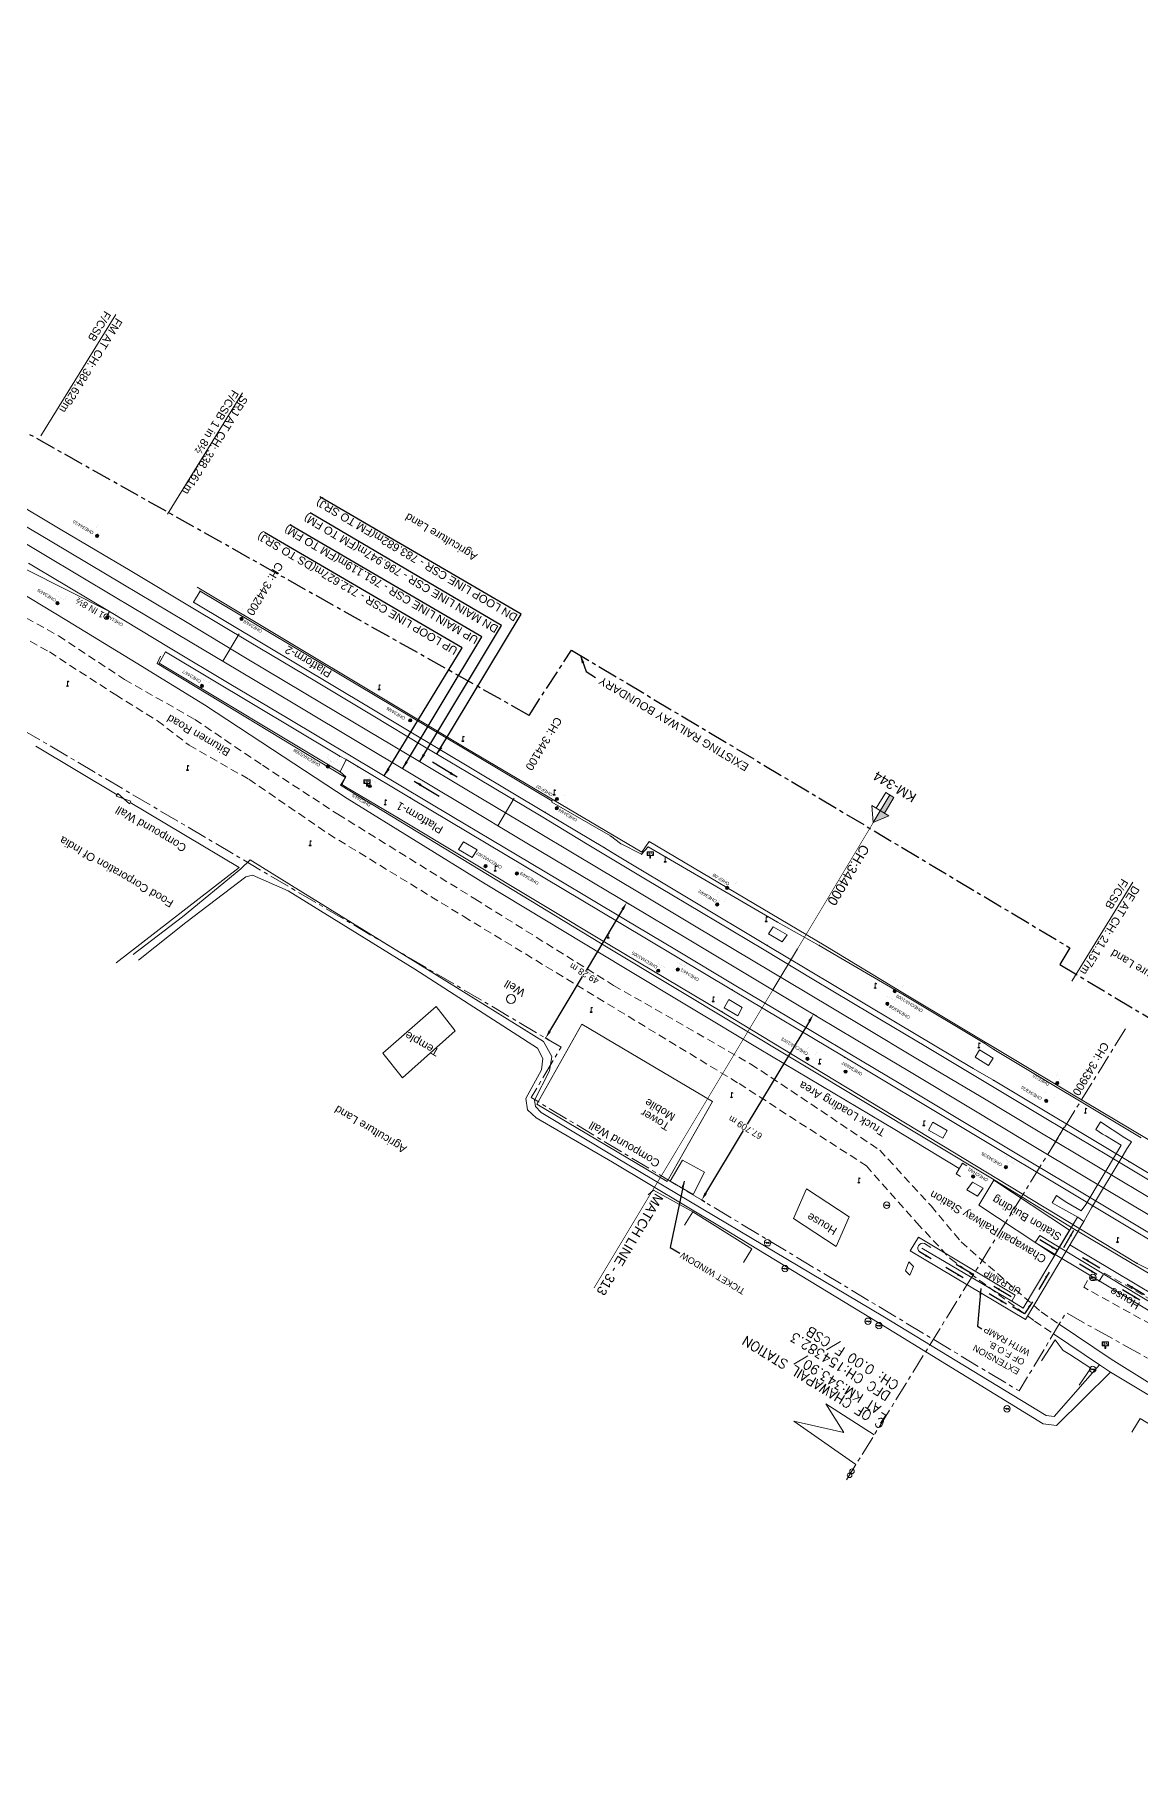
# Model space of a CAD drawing. Header units: metres. Extents: x 593168 to 611286, y 3401475 to 3412398.
# Drawn here: x 607601 to 607946, y 3403331 to 3403876 of the extents above; entities that cross this region are included whole.
import ezdxf
from ezdxf.enums import TextEntityAlignment as Align

# ---------------------------------------------------------------- set-up
doc = ezdxf.new("R2010")
doc.units = ezdxf.units.M
doc.header["$MEASUREMENT"] = 0
for name, pattern in [('CENTER', [2, 1.25, -0.25, 0.25, -0.25]), ('DASHED', [0.75, 0.5, -0.25]), ('PHANTOM2', [1.25, 0.625, -0.125, 0.125, -0.125, 0.125, -0.125])]:
    doc.linetypes.add(name, pattern=pattern)
doc.layers.get('Defpoints').update_dxf_attribs({"lineweight": 0})
for name, color, linetype, lineweight in [("CHAWAPAIL STN. SRJ's", 251, 'Continuous', 0), ('Compound Wall', 251, 'Continuous', 0), ('DFCC BOUNDARY', 6, 'CENTER', 0), ('Electric Pole', 251, 'Continuous', 0), ('Exg track', 7, 'Continuous', 0), ('Existing IR Chainage', 7, 'Continuous', 0), ('Existing IR Track', 143, 'Continuous', 0), ('Fence', 251, 'F-LINE', 0), ('Gate', 251, 'Continuous', 0), ('Govt buliding', 251, 'Continuous', 0), ('Grill', 251, 'Continuous', 0), ('KM STONE', 7, 'Continuous', 0), ('Lamp_Post', 251, 'Continuous', 0), ('Name Board', 251, 'Continuous', 0), ("NEW CHAWAPAIL STN. SRJ's", 10, 'Continuous', 0), ('OHE MAST', 8, 'Continuous', 0), ('OHE MAST TEXT', 8, 'Continuous', 0), ('Platform', 7, 'Continuous', 0), ('Religious_Place', 251, 'Continuous', 0), ('Residential Building Pucca', 251, 'Continuous', 0), ('Shed', 251, 'Continuous', 0), ('Side Details', 251, 'Continuous', 0), ('SRJ CH. in Station', 7, 'Continuous', 0), ('Step', 7, 'Continuous', 0), ('Subroad Edge', 34, 'Continuous', 0), ('Text1', 251, 'Continuous', 0), ('Well', 5, 'Continuous', 0)]:
    doc.layers.add(name, color=color, linetype=linetype, lineweight=lineweight)
doc.layers.add('Existing Railway Boundary', color=7, linetype='CENTER')
doc.layers.add('MATCH LINE', color=7, linetype='Continuous')
doc.styles.add('NB', font='swissbo.ttf', dxfattribs={"height": 1.5})
doc.styles.add('ROMANT', font='romant__.ttf')
doc.styles.get("Standard").update_dxf_attribs({"font": 'arial.ttf'})
doc.styles.add('Style-Arial', font='arial.ttf')
doc.linetypes.add('F-LINE', pattern='A,0.6,["X",Standard,S=0.3,R=0,X=0,Y=-0.15],0.1', length=0.7)
doc.dimstyles.new('ISO-25', dxfattribs={"dimtxt": 2.5, "dimasz": 2.5, "dimexe": 1.25, "dimexo": 0.625, "dimtad": 1, "dimtxsty": 'Standard', "dimcen": 2.5, "dimadec": 0, "dimazin": 0, "dimtfac": 1, "dimtmove": 0, "dimatfit": 3, "dimfxl": 1, "dimarcsym": 0})
doc.dimstyles.get("Standard").update_dxf_attribs({"dimtxt": 0.18, "dimasz": 0.18, "dimexe": 0.18, "dimexo": 0.0625, "dimgap": 0.09, "dimtad": 0, "dimtih": 1, "dimtoh": 1, "dimdec": 4, "dimzin": 0, "dimdsep": 46, "dimtxsty": 'Standard', "dimcen": 0.09, "dimadec": 0, "dimazin": 0, "dimtfac": 1, "dimtdec": 4, "dimtofl": 0, "dimtmove": 0, "dimatfit": 3, "dimfxl": 1, "dimtolj": 1, "dimtzin": 0, "dimarcsym": 0})

# ---------------------------------------------------------------- blocks, each defined once
blk = doc.blocks.new('GT')
at = {"layer": 'Gate'}
for p, q in [((-0.5, -0.5), (-0.5, 0.5)), ((-0.5, 0.5), (0.5, -0.5)), ((0.5, 0.5), (0.5, -0.5))]:
    blk.add_line(p, q, dxfattribs=at)
blk.add_lwpolyline([(0.5, 0.5), (-0.5, -0.5)], dxfattribs=at)
blk = doc.blocks.new('EP')
blk.add_hatch(color=8).paths.add_polyline_path([(-0.21, -0.05), (-0.21, 0.16), (-0.93, -0.01), (-0.31, 0.07), (-0.31, -0.19), (0.31, 0), (0.31, -0.24), (0.94, -0.01), (0.41, -0.1), (0.43, 0.15)])
at = {"color": 8}
for p, q in [((-0.93, -0.01), (-0.21, 0.16)), ((-0.31, 0.07), (-0.93, -0.01)), ((-0.31, -0.19), (-0.31, 0.07)), ((0.31, 0), (-0.31, -0.19)), ((-0.21, 0.16), (-0.21, -0.05)), ((-0.21, -0.05), (0.43, 0.15)), ((0.31, -0.24), (0.31, 0)), ((0.43, 0.15), (0.41, -0.1)), ((0.94, -0.01), (0.31, -0.24)), ((0.41, -0.1), (0.94, -0.01))]:
    blk.add_line(p, q, dxfattribs=at)
blk.add_circle((0, 0), 1, dxfattribs=at)
blk = doc.blocks.new('LP')
for points in [[(0, 0), (0, 1.5)], [(0.25, 1.35), (0.44, 1.35)]]:
    blk.add_lwpolyline(points)
for centre, radius, start, end in [((0.07, 0.99), 0.519, 57.6425, 97.3165), ((0.34, 1.33), 0.094, 11.7012, 168.0476)]:
    blk.add_arc(centre, radius, start, end)
at = {"extrusion": (0, 0, -1)}
blk.add_ellipse((0, 0.01), major_axis=(0.308, 0), ratio=0.400495, dxfattribs=at)
blk.add_ellipse((0.35, 1.36), major_axis=(0.0017, 0.0438), ratio=0.461056, start_param=1.74022, end_param=4.575836)
blk = doc.blocks.new('NB')
for p, q in [((-0.98, 0.82), (-0.98, 1.98)), ((-0.98, 1.98), (0.98, 1.98)), ((-0.98, 0.82), (0.98, 0.82)), ((-0.13, 0.82), (-0.13, 0)), ((-0.13, 0), (0.13, 0)), ((0.13, 0.82), (0.13, 0)), ((0.98, 1.98), (0.98, 0.82))]:
    blk.add_line(p, q)
at = {"style": 'NB', "width": 1.025371}
blk.add_text('NB', height=0.988, rotation=180, dxfattribs=at).set_placement((0, 1.39), align=Align.MIDDLE)
blk = doc.blocks.new('KM POST PLAN')
h = blk.add_hatch(color=256)
h.dxf.hatch_style = 1
h.paths.add_polyline_path([(0, -8.5), (-3, -8.5), (-3, -20), (0, -20)])
h.paths.add_polyline_path([(0, -8.5), (0, 0), (-6.3, -8.5)])
for points in [[(0, 0), (-6.3, -8.5), (6.3, -8.5)], [(0, 0), (0, -20)], [(0, 0), (6.3, -8.5)], [(3, -8.5), (3, -20), (-3, -20), (-3, -8.5)]]:
    blk.add_lwpolyline(points)
at = {"style": 'Style-Arial'}
blk.add_attdef('KM-POST', text='', height=6, dxfattribs=at).set_placement((0, -26, -263.9), align=Align.MIDDLE_CENTER)
blk = doc.blocks.new('OHE MAST')
h = blk.add_hatch(color=253)
h.dxf.hatch_style = 1
edge = h.paths.add_edge_path()
edge.add_arc((0, 0), 0.514, 0, 360)
at = {"color": 253, "const_width": 0.01}
for points in [[(-1.03, -1.71), (0, 0)], [(-3.09, -2.23), (-2.32, -0.94), (0.26, -2.49), (-0.52, -3.77)]]:
    blk.add_lwpolyline(points, dxfattribs=at)
at = {"color": 253}
blk.add_circle((0, 0), 0.514, dxfattribs=at)
blk = doc.blocks.new('*D34')
at = {"layer": 'Defpoints', "color": 0, "linetype": 'ByBlock', "ltscale": 5, "transparency": 16777216}
for p in [(607844.3, 3403569.71), (607845.44, 3403569.03), (607810.54, 3403511.01)]:
    blk.add_point(p, dxfattribs=at)
at = {"layer": 'DFCC BOUNDARY', "color": 0, "linetype": 'ByBlock', "lineweight": -2, "ltscale": 5, "transparency": 16777216}
for p, q in [((607845.33, 3403569.1), (607844.2, 3403569.78)), ((607843.02, 3403567.57), (607823.64, 3403535.36)), ((607810.7, 3403513.83), (607822.46, 3403533.39)), ((607810.44, 3403511.07), (607809.3, 3403511.75))]:
    blk.add_line(p, q, dxfattribs=at)
at = {"layer": 'DFCC BOUNDARY', "color": 0, "linetype": 'ByBlock', "ltscale": 5, "transparency": 16777216}
for points in [[(607842.66, 3403567.79), (607843.37, 3403567.36), (607844.3, 3403569.71)], [(607810.34, 3403514.05), (607811.05, 3403513.62), (607809.41, 3403511.69)]]:
    blk.add_solid(points, dxfattribs=at)
at = {"layer": 'DFCC BOUNDARY', "color": 0, "linetype": 'ByBlock', "ltscale": 5, "transparency": 16777216, "insert": (607823.05, 3403534.37), "char_height": 2, "attachment_point": 5, "rotation": 149, "style": 'Style-Arial'}
blk.add_mtext('\\A1;67.709 m', dxfattribs=at)
blk = doc.blocks.new('TerminatorOpen_0.5')
at = {"color": 0, "linetype": 'ByBlock', "lineweight": -2}
for q in [(-1, 0.25), (-1, 0), (-1, -0.25)]:
    blk.add_line((0, 0), q, dxfattribs=at)
blk = doc.blocks.new('*D111')
at = {"layer": 'Defpoints', "color": 0, "linetype": 'ByBlock', "ltscale": 5, "transparency": 16777216}
for p in [(607785.98, 3403604.59), (607787.11, 3403603.91), (607761.84, 3403561.61)]:
    blk.add_point(p, dxfattribs=at)
at = {"layer": 'DFCC BOUNDARY', "color": 0, "linetype": 'ByBlock', "lineweight": -2, "ltscale": 5, "transparency": 16777216}
for p, q in [((607784.7, 3403602.44), (607773.35, 3403583.44)), ((607787.01, 3403603.98), (607785.88, 3403604.65)), ((607761.99, 3403564.43), (607772.17, 3403581.47)), ((607761.73, 3403561.67), (607760.6, 3403562.35))]:
    blk.add_line(p, q, dxfattribs=at)
at = {"layer": 'DFCC BOUNDARY', "color": 0, "linetype": 'ByBlock', "ltscale": 5, "transparency": 16777216}
for points in [[(607784.34, 3403602.66), (607785.06, 3403602.23), (607785.98, 3403604.59)], [(607761.63, 3403564.64), (607762.35, 3403564.22), (607760.71, 3403562.28)]]:
    blk.add_solid(points, dxfattribs=at)
at = {"layer": 'DFCC BOUNDARY', "color": 0, "linetype": 'ByBlock', "ltscale": 5, "transparency": 16777216, "insert": (607772.76, 3403582.45), "char_height": 2, "attachment_point": 5, "rotation": 149, "style": 'Style-Arial'}
blk.add_mtext('\\A1;49.28 m', dxfattribs=at)

msp = doc.modelspace()

# ---------------------------------------------------------------- linework, layer by layer
at = {"layer": "CHAWAPAIL STN. SRJ's", "lineweight": 13, "flags": 128}
for points in [[(607626.5517, 3403788.2778), (607603.119, 3403750.3678)], [(607666.0637, 3403763.8549), (607642.6309, 3403725.9449)], [(607944.0273, 3403610.9603), (607924.9431, 3403580.0854)]]:
    msp.add_lwpolyline(points, dxfattribs=at)
at = {"layer": 'Compound Wall'}
for points in [[(607601.5632, 3403653.4357, 262.6451), (607626.9643, 3403638.2655, 262.9191)], [(607626.6104, 3403585.7981, 262.9161), (607665.0932, 3403615.5657, 262.4692), (607631.0313, 3403635.8644, 262.9261)], [(607757.9201, 3403541.6541, 262.8011), (607798.6856, 3403517.5032, 262.6941), (607812.7805, 3403542.4797, 262.9041), (607772.015, 3403566.6305, 263.011), (607757.9201, 3403541.6541, 262.8011)], [(607792.7536, 3403513.3041, 262.9461), (607794.349, 3403514.7646, 262.9221), (607806.6657, 3403508.0686, 263)], [(607915.4691, 3403461.4932, 262.6861), (607919.7068, 3403468.0009, 263.103)]]:
    msp.add_polyline3d(points, dxfattribs=at)
at = {"layer": 'DFCC BOUNDARY', "ltscale": 5, "flags": 128}
msp.add_lwpolyline([(608169.7484, 3403330.5329), (608166.0125, 3403332.7612), (608109.3376, 3403366.5656), (608077.3094, 3403385.6693), (608053.897, 3403399.8354), (608027.9038, 3403415.1356), (608002.7237, 3403430.4016), (607965.038, 3403453.1168), (607923.0995, 3403476.5115), (607908.5225, 3403452.0667), (607756.2131, 3403543.6905), (607765.5086, 3403559.4423), (607571.8471, 3403673.7258), (607552.2717, 3403660.5571), (607485.2693, 3403700.0965), (607479.8852, 3403703.2741), (607474.4939, 3403706.4583), (607469.0947, 3403709.6517), (607463.6689, 3403712.8676), (607458.2522, 3403716.0874), (607452.8306, 3403719.3215), (607447.4053, 3403722.5717), (607441.9978, 3403725.8273, -0.00829626), (607370.6701, 3403770.5171), (607376.2934, 3403779.6115)], format="xyb", dxfattribs=at)
at = {"layer": 'Exg track'}
msp.add_line((607624.5721, 3403695.4731), (607623.6474, 3403693.9187), dxfattribs=at)
msp.add_circle((607623.6474, 3403693.9187), 0.8325, dxfattribs=at)
at = {"layer": 'Existing IR Chainage', "color": 7, "linetype": 'Continuous', "lineweight": 13, "flags": 128}
for points in [[(607665.1016, 3403688.5385), (607659.9644, 3403679.959)], [(607750.9168, 3403637.2047), (607745.7821, 3403628.6236)], [(607839.3263, 3403590.1767), (607831.6136, 3403577.3114)], [(607922.5239, 3403534.5064), (607917.3978, 3403525.9202)]]:
    msp.add_lwpolyline(points, dxfattribs=at)
at = {"layer": 'Existing IR Track', "flags": 128}
for points in [[(607956.1825, 3403513.6224), (607936.3775, 3403525.4876), (607916.8375, 3403537.1673), (607899.659, 3403547.5073), (607879.377, 3403559.6085), (607862.2113, 3403569.8569), (607844.4569, 3403580.4738), (607828.8824, 3403589.8264), (607809.379, 3403601.4936), (607791.9107, 3403611.9358), (607773.1687, 3403623.2026), (607759.7901, 3403631.2413), (607739.2471, 3403643.525), (607722.3299, 3403653.5866), (607706.8498, 3403662.9245), (607688.6165, 3403673.8511), (607668.1901, 3403686.0802), (607650.5817, 3403696.5575), (607630.9913, 3403708.2786), (607609.2191, 3403721.2727), (607560.56, 3403750.2978)], [(607624.5721, 3403695.4731), (607598.3262, 3403708.7223), (607568.183, 3403720.5141), (607565.0695, 3403721.7172), (607563.3895, 3403722.3335), (607548.9366, 3403727.5625)], [(607951.5286, 3403505.5588), (607929.5354, 3403518.6739), (607911.5987, 3403529.3824), (607893.3567, 3403540.369), (607874.2672, 3403551.8113), (607857.5925, 3403561.7627), (607839.8396, 3403572.38), (607822.6647, 3403582.6762), (607804.4462, 3403593.5463), (607787.7305, 3403603.5446), (607767.4701, 3403615.6488), (607754.3576, 3403623.4922), (607734.1964, 3403635.5563), (607717.6937, 3403645.4054), (607702.89, 3403654.2707), (607682.9132, 3403666.2162), (607682.9069, 3403666.22), (607664.6553, 3403677.1502), (607645.9562, 3403688.3467), (607626.3416, 3403700.034), (607604.0888, 3403713.3589), (607591.3904, 3403720.9318)], [(607953.8044, 3403509.6915), (607932.1823, 3403522.5789), (607914.3945, 3403533.2082), (607896.6199, 3403543.9107), (607876.7913, 3403555.7505), (607859.7798, 3403565.899), (607842.1925, 3403576.3679), (607825.4945, 3403586.3774), (607807.1703, 3403597.3308), (607789.4345, 3403607.9296), (607770.1471, 3403619.4703), (607756.8952, 3403627.397), (607736.6137, 3403639.5329), (607720.3458, 3403649.2867), (607705.4279, 3403658.1634), (607685.367, 3403670.151), (607667.0474, 3403681.0981), (607648.2577, 3403692.3648), (607628.7007, 3403704.044), (607606.5349, 3403717.2545), (607593.7569, 3403724.8886)], [(607949.1946, 3403501.4065), (607926.8519, 3403514.7494), (607908.8396, 3403525.5435), (607890.4199, 3403536.5796), (607871.5161, 3403547.8865), (607855.0867, 3403557.649), (607837.0381, 3403568.5038), (607819.5812, 3403578.9165), (607801.5152, 3403589.7056), (607785.097, 3403599.5287), (607764.9084, 3403611.5797), (607751.7691, 3403619.4251), (607731.5539, 3403631.4851), (607700.0098, 3403650.3573), (607680.3296, 3403662.0714), (607661.9565, 3403673.0705), (607643.5438, 3403684.0934), (607624.5721, 3403695.4731), (607605.7102, 3403706.8064), (607602.9662, 3403708.4598), (607599.3014, 3403710.6541)], [(607889.8058, 3403521.5346), (607869.6496, 3403533.6817), (607827.3187, 3403558.9701), (607785.0976, 3403584.3395), (607741.8299, 3403610.4606), (607698.7279, 3403637.0947), (607675.4623, 3403652.4228), (607654.2117, 3403666.3501), (607632.9012, 3403679.517), (607611.2148, 3403692.7527), (607592.0175, 3403704.3702)], [(607892.1315, 3403522.3775), (607890.7917, 3403523.1802), (607888.8198, 3403519.889), (607890.1596, 3403519.0863)]]:
    msp.add_lwpolyline(points, dxfattribs=at)
at = {"layer": 'Existing Railway Boundary', "ltscale": 5}
for points in [[(607755.5205, 3403663.0787), (607493.2715, 3403810.6574), (607407.78, 3403862.1861), (607394.3484, 3403871.3553), (607385.7139, 3403875.6061)], [(607755.5205, 3403663.0787), (607768.7738, 3403683.4578), (607924.3361, 3403590.4668), (607921.2062, 3403585.2309), (608145.5025, 3403451.1525), (608142.2829, 3403445.4311)]]:
    msp.add_lwpolyline(points, dxfattribs=at)
at = {"layer": 'Fence'}
msp.add_lwpolyline([(607919.7068, 3403468.0009), (607922.2453, 3403464.748), (607924.3261, 3403463.4272), (607930.8944, 3403459.1921), (607927.2608, 3403453.889)], dxfattribs=at)
at = {"layer": 'Govt buliding', "color": 7}
msp.add_lwpolyline([(607924.2086, 3403502.2995), (607919.5471, 3403494.4664), (607895.8725, 3403510.0944), (607900.5422, 3403517.9222)], close=True, dxfattribs=at)
at = {"layer": 'Govt buliding'}
msp.add_polyline3d([(607892.2026, 3403514.8512, 265.8682), (607893.9567, 3403517.3252, 266.8759), (607897.2161, 3403515.3746, 266.435), (607895.4621, 3403512.9006, 265.4273)], close=True, dxfattribs=at)
msp.add_polyline3d([(607875.5352, 3403490.9644, 265.9402), (607874.106, 3403492.3774, 265.8762), (607872.9718, 3403489.623, 265.8752), (607874.401, 3403488.21, 265.9392), (607875.5352, 3403490.9644, 265.9402)], dxfattribs=at)
at = {"layer": 'Grill'}
for points in [[(607651.9058, 3403703.0721, 264.1877), (607735.7925, 3403652.7963, 264.4216), (607790.6879, 3403620.3994, 265.1144), (607793.0067, 3403623.6824, 264.8165), (607847.6243, 3403591.3213, 264.9515), (607872.7318, 3403576.074, 265.0664), (607923.826, 3403545.4481, 266.0531), (608033.472, 3403480.1018, 264.9185), (608063.5002, 3403462.0502, 265.0574), (608084.5837, 3403449.1867, 264.6106), (608082.646, 3403445.6569, 264.9645)], [(607640.479, 3403681.6155, 264.3916), (607639.4079, 3403679.3036, 264.4896), (607698.2112, 3403643.6708, 264.8385), (607696.6807, 3403641.2757, 264.6875), (607780.197, 3403590.449, 265.2504), (607900.2246, 3403518.3404, 265.7442), (607924.8835, 3403503.0983, 265.1644), (607997.4362, 3403460.0478, 264.8175), (607999.7097, 3403463.1994, 264.8715)]]:
    msp.add_polyline3d(points, dxfattribs=at)
at = {"layer": 'MATCH LINE', "linetype": 'PHANTOM2', "ltscale": 15, "const_width": 0.2}
msp.add_lwpolyline([(607862.9821, 3403629.6364), (607775.8085, 3403484.2243)], dxfattribs=at)
at = {"layer": "NEW CHAWAPAIL STN. SRJ's"}
for points, elevation in [([(607799.5844, 3403517.6402), (607799.5844, 3403517.6402), (607803.4642, 3403524.1987), (607810.2449, 3403520.4385), (607806.7405, 3403513.4069), (607799.5844, 3403517.6402)], 772.664), ([(607928.6473, 3403505.0273), (607910.5135, 3403474.3505), (607874.4543, 3403495.7973), (607877.1297, 3403500.067), (607907.278, 3403482.0325), (607906.1595, 3403480.1628), (607909.7255, 3403477.972), (607926.7281, 3403506.3189)], 269.7491), ([(607924.316, 3403497.7), (607958.142, 3403477.4633), (607955.4749, 3403473.2157), (607913.5021, 3403498.4347), (607914.9578, 3403500.6537), (607954.6705, 3403476.6212)], 269.7491), ([(607906.1595, 3403480.1628), (607878.0792, 3403496.6754)], 269.7491)]:
    msp.add_lwpolyline(points, dxfattribs=dict(at, elevation=elevation))
at = {"layer": "NEW CHAWAPAIL STN. SRJ's", "elevation": 269.7491}
msp.add_lwpolyline([(607880.9682, 3403496.8854), (607878.9382, 3403498.1051, 0.82638779), (607877.3756, 3403495.5044)], format="xyb", dxfattribs=at)
at = {"layer": 'Platform'}
for points in [[(608007.1625, 3403485.2538, 265.0244), (607942.8243, 3403523.7221, 265.0234), (607900.4612, 3403549.1052, 265.0055), (607894.1275, 3403552.8093, 265.0304), (607869.9155, 3403567.2419, 265.0364), (607842.2593, 3403583.7919, 265.0404), (607829.8706, 3403591.2495, 265.0754), (607782.6065, 3403619.544, 265.0744), (607779.0394, 3403621.7433, 264.4076), (607761.5716, 3403632.1282, 264.3686), (607760.602, 3403632.7812, 264.3866), (607650.8302, 3403698.4085, 264.3257), (607652.8279, 3403701.8987, 264.2687), (607762.6406, 3403636.4108, 264.3486), (607762.6704, 3403636.0042, 264.3586), (607780.8986, 3403625.4356, 264.5106), (607784.0931, 3403623.0099, 264.8645), (607790.6421, 3403619.6952, 265.0254), (607792.717, 3403622.0022, 264.7425), (607833.0276, 3403598.4993, 264.8875), (607846.0888, 3403591.21, 264.9575), (607872.6068, 3403575.6801, 265.0464), (607897.8168, 3403560.6305, 264.7805), (607900.6438, 3403558.7384, 264.8785), (607946.6104, 3403531.1548, 265.0174)], [(607698.3353, 3403643.9071, 264.8455), (607696.6257, 3403645.4926, 264.7805), (607698.4084, 3403649.2961, 264.4376), (607702.063, 3403647.1013, 265.1524), (607718.4551, 3403637.3272, 265.1134), (607784.1619, 3403598.0943, 265.0994), (607818.8671, 3403577.3867, 265.1334), (607854.0381, 3403556.2815, 265.0714)], [(607844.0406, 3403553.336, 265.1734), (607815.739, 3403570.5227, 265.2904), (607780.7084, 3403591.3107, 265.1844), (607714.7344, 3403630.9927, 265.0854), (607698.2208, 3403640.7982, 265.0554), (607697.0444, 3403641.4369, 264.7565), (607698.3353, 3403643.9071, 264.8455)], [(607854.0381, 3403556.2815, 265.0714), (608002.7013, 3403467.2048, 265.0274), (608005.3369, 3403465.5961, 264.2717), (608062.0144, 3403431.9177, 264.3137), (608088.7022, 3403415.7828, 264.2311), (608109.4816, 3403403.2238, 264.1667), (608108.6572, 3403401.8338, 264.1597), (608087.6622, 3403413.66, 264.2045), (608059.8373, 3403429.3421, 264.2637), (608004.0688, 3403461.9346, 264.5136), (608000.6608, 3403463.8423, 264.9255), (607945.345, 3403491.9252, 265.0534), (607844.0406, 3403553.336, 265.1734)]]:
    msp.add_polyline3d(points, dxfattribs=at)
msp.add_polyline3d([(607642.0942, 3403682.8738, 264.1107), (607640.0965, 3403679.3836, 264.1677), (607696.6257, 3403645.4926, 264.7805), (607698.4084, 3403649.2961, 264.4376), (607696.4236, 3403650.2975, 264.3117)], close=True, dxfattribs=at)
for p in [(607652.828, 3403701.899, 264.269), (607650.83, 3403698.408, 264.326), (607642.094, 3403682.874, 264.111), (607640.097, 3403679.384, 264.168), (607696.424, 3403650.298, 264.312), (607696.626, 3403645.493, 264.781), (607698.408, 3403649.296, 264.438), (607702.063, 3403647.101, 265.152), (607697.044, 3403641.437, 264.757), (607698.221, 3403640.798, 265.055), (607698.335, 3403643.907, 264.845), (607718.455, 3403637.327, 265.113), (607762.641, 3403636.411, 264.349), (607762.67, 3403636.004, 264.359), (607714.734, 3403630.993, 265.085), (607760.602, 3403632.781, 264.387), (607761.572, 3403632.128, 264.369), (607780.899, 3403625.436, 264.511), (607784.093, 3403623.01, 264.864), (607779.039, 3403621.743, 264.408), (607782.606, 3403619.544, 265.074), (607790.642, 3403619.695, 265.025), (607792.717, 3403622.002, 264.743), (607784.162, 3403598.094, 265.099), (607833.028, 3403598.499, 264.887), (607780.708, 3403591.311, 265.184), (607829.871, 3403591.25, 265.075), (607846.089, 3403591.21, 264.957), (607842.259, 3403583.792, 265.04), (607818.867, 3403577.387, 265.133), (607872.607, 3403575.68, 265.046), (607815.739, 3403570.523, 265.29), (607869.915, 3403567.242, 265.036), (607897.817, 3403560.631, 264.781), (607900.644, 3403558.738, 264.878), (607844.041, 3403553.336, 265.173), (607854.038, 3403556.282, 265.071), (607894.128, 3403552.809, 265.03), (607900.461, 3403549.105, 265.005), (607942.824, 3403523.722, 265.023), (607945.345, 3403491.925, 265.053)]:
    msp.add_point(p, dxfattribs=at)
at = {"layer": 'Religious_Place'}
msp.add_polyline3d([(607726.5015, 3403572.0999, 264.2007), (607732.4957, 3403564.507, 262.3172), (607715.9817, 3403549.8208, 262.2752), (607709.875, 3403557.5563, 262.2752)], close=True, dxfattribs=at)
at = {"layer": 'Residential Building Pucca', "color": 88, "linetype": 'DASHED', "ltscale": 5}
msp.add_lwpolyline([(607928.6332, 3403484.4387), (607930.3357, 3403487.4449), (607933.3513, 3403486.2872), (607935.0336, 3403488.9089), (607952.9583, 3403478.6816), (607949.6944, 3403472.8383)], close=True, dxfattribs=at)
at = {"layer": 'Residential Building Pucca'}
msp.add_polyline3d([(607842.0784, 3403515.1748, 262.7451), (607855.3888, 3403506.4615, 263.275), (607851.4164, 3403497.1854, 263.6309), (607838.0986, 3403505.9037, 263.6309)], close=True, dxfattribs=at)
for points in [[(607804.0026, 3403503.8386, 263), (607806.6657, 3403508.0686, 263), (607825.1115, 3403496.4556, 263.182), (607822.4484, 3403492.2256, 263.182)], [(607943.6772, 3403439.1763, 263.274), (607946.2806, 3403443.4433, 263.274), (607979.2747, 3403423.3125, 262.9061), (607976.6712, 3403419.0455, 262.9061)]]:
    msp.add_polyline3d(points, dxfattribs=at)
at = {"layer": 'Shed'}
for points in [[(607733.546, 3403621.1998, 265.0924), (607735.0939, 3403623.5411, 265.0824), (607739.356, 3403621.0516, 265.0944), (607737.8081, 3403618.7103, 265.0944)], [(607834.5715, 3403592.3258, 264.8235), (607830.2567, 3403594.8049, 264.7765), (607831.7325, 3403597.0215, 264.8315), (607836.0475, 3403594.5423, 264.8315)], [(607817.8897, 3403574.3139, 265.1364), (607822.0796, 3403571.8639, 265.1194), (607820.6446, 3403569.2461, 265.2124), (607816.4546, 3403571.6961, 265.2124)], [(607898.9764, 3403553.7271, 264.7265), (607894.7177, 3403556.3293, 264.7935), (607896.1423, 3403558.6456, 264.7755), (607900.4014, 3403556.0432, 264.7755)], [(607880.1564, 3403533.5754, 265.1104), (607881.5101, 3403535.9933, 265.0574), (607886.0303, 3403533.394, 265.0724), (607884.6764, 3403530.9756, 265.0724)]]:
    msp.add_polyline3d(points, close=True, dxfattribs=at)
at = {"layer": 'SRJ CH. in Station', "color": 7, "linetype": 'CENTER', "lineweight": 15, "ltscale": 5}
msp.add_line((607941.6626, 3403565.1764), (607854.5634, 3403424.2653), dxfattribs=at)
at = {"layer": 'SRJ CH. in Station', "color": 7, "lineweight": 15}
msp.add_lwpolyline([(607857.5486, 3403429.0949), (607838.2138, 3403442.6125), (607853.7339, 3403439.0478), (607848.1997, 3403448.0454), (607863.2925, 3403438.3875)], dxfattribs=at)
at = {"layer": 'SRJ CH. in Station', "color": 7}
for centre in [(607855.5703, 3403425.7239, 21.0075), (607856.3336, 3403426.9902, 21.0075)]:
    msp.add_circle(centre, 0.7165, dxfattribs=at)
at = {"layer": 'Step'}
msp.add_polyline3d([(607918.7894, 3403510.8165, 265.1704), (607920.1319, 3403513.1432, 265.0744), (607922.2398, 3403511.6944, 266.547), (607923.3607, 3403510.9698, 266.551), (607927.8478, 3403508.3066, 269.7251), (607929.2769, 3403510.2607, 271.1976), (607939.1616, 3403526.8232, 271.1916), (607940.3597, 3403528.8317, 269.7341), (607935.5796, 3403531.7075, 266.54), (607934.5547, 3403532.3176, 266.559), (607932.4156, 3403533.7516, 264.8835), (607933.8704, 3403536.0979, 265.1614), (607941.5085, 3403531.1067, 269.7281), (607943.5644, 3403529.8331, 269.7701), (607942.1346, 3403527.6934, 269.7371), (607940.9676, 3403525.7499, 271.2006), (607931.0342, 3403509.2595, 271.2026), (607929.7943, 3403507.0559, 269.7331), (607928.6473, 3403505.0273, 269.7491), (607926.7885, 3403506.3806, 269.7391), (607922.149, 3403508.9995, 266.547), (607921.0268, 3403509.6239, 266.564), (607918.7894, 3403510.8165, 265.1704)], dxfattribs=at)
at = {"layer": 'Subroad Edge', "color": 88, "linetype": 'DASHED', "ltscale": 5}
for points in [[(607421.3376, 3403787.3585), (607431.6202, 3403776.1817), (607453.2569, 3403761.5435), (607470.8059, 3403749.738), (607516.4818, 3403724.4145), (607533.2086, 3403716.9863), (607544.9053, 3403714.6089), (607588.7871, 3403699.0507), (607608.6447, 3403687.8977), (607629.3115, 3403674.2825), (607651.1972, 3403661.7811), (607672.3138, 3403647.5339), (607695.8814, 3403632.1697), (607738.6507, 3403605.7252), (607781.9282, 3403578.744), (607824.711, 3403554.1895), (607865.026, 3403527.2894), (607880.9872, 3403509.8439), (607890.4249, 3403498.6106), (607915.3256, 3403476.7652), (607920.9683, 3403472.9375)], [(607416.8788, 3403785.7405), (607429.1041, 3403771.9571), (607451.4457, 3403757.4207), (607477.2099, 3403741.6403), (607514.7955, 3403720.3472), (607532.0657, 3403712.5643), (607545.3081, 3403708.7254), (607586.6717, 3403693.5046), (607605.8114, 3403682.878), (607626.5126, 3403669.4994), (607639.5293, 3403661.4074), (607649.4523, 3403653.7521), (607668.1031, 3403643.101), (607692.9221, 3403626.0665), (607735.1564, 3403600.2377), (607821.087, 3403548.0694), (607860.7988, 3403522.3925), (607876.5658, 3403504.5677), (607887.0059, 3403493.3936), (607913.3036, 3403473.9001), (607919.179, 3403469.9369)]]:
    msp.add_lwpolyline(points, dxfattribs=at)
at = {"layer": 'Subroad Edge'}
for points in [[(607919.179, 3403469.9369), (607933.5535, 3403460.2407), (607937.0183, 3403457.9035), (607960.0959, 3403444.0524), (607993.6926, 3403423.86), (608032.2989, 3403400.3492), (608070.8206, 3403376.7331)], [(607920.979, 3403472.9303), (607937.1646, 3403461.9507), (607961.5198, 3403446.7739), (607995.2942, 3403426.4245), (608034.2044, 3403402.7273), (608072.3546, 3403379.3807)]]:
    msp.add_lwpolyline(points, dxfattribs=at)
for points in [[(607631.9645, 3403588.3688, 262.6501), (607647.3167, 3403600.2007, 262.5842), (607665.5866, 3403615.1571, 262.5252), (607668.5006, 3403617.9883, 262.4522), (607681.4075, 3403609.968, 262.5292), (607720.7752, 3403585.5449, 262.7381), (607760.0324, 3403561.1806, 262.8461), (607762.641, 3403556.5091, 262.8621), (607761.9039, 3403552.0145, 262.8281), (607757.24, 3403542.8595, 262.7871), (607757.5055, 3403540.9616, 262.8211), (607759.3436, 3403539.0604, 262.8611), (607782.3267, 3403525.1679, 263.005), (607817.4293, 3403504.2973, 263.111)], [(607633.6395, 3403586.6007, 262.5902), (607648.4524, 3403598.3392, 262.5892), (607667.1292, 3403612.6134, 262.5542), (607669.1885, 3403613.1455, 262.5042), (607680.3876, 3403608.2993, 262.5582), (607719.8431, 3403583.7938, 262.6561), (607758.137, 3403559.115, 262.8101), (607759.851, 3403555.9391, 262.7431), (607759.464, 3403552.3953, 262.7151), (607754.4795, 3403543.4125, 262.7961), (607755.0638, 3403539.8714, 262.8841), (607757.7984, 3403537.3511, 262.8171), (607781.587, 3403523.5239, 262.97), (607816.051, 3403502.8659, 263.092), (607864.7543, 3403473.2721, 262.9191), (607915.972, 3403441.774, 262.9161)], [(607817.4293, 3403504.2973, 263.111), (607865.9345, 3403475.399, 262.9491), (607916.8915, 3403444.3583, 262.8721), (607919.4512, 3403444.1041, 262.9171), (607933.5535, 3403460.2407, 263.0789)], [(607937.0183, 3403457.9035, 263.086), (607920.124, 3403441.2779, 262.9191), (607915.972, 3403441.774, 262.9161)]]:
    msp.add_polyline3d(points, dxfattribs=at)
at = {"layer": 'Well'}
msp.add_circle((607749.8692, 3403574.4617, 262.8461), 1.4059, dxfattribs=at)

# ---------------------------------------------------------------- block references
at = {"layer": 'Electric Pole', "xscale": 0.9997078269170317, "yscale": 0.9997078269170317, "zscale": 0.9997078269170317}
for p in [(607867.1567, 3403510.0907, 263.5739), (607829.9746, 3403498.3641, 263.189), (607835.4245, 3403490.2858, 263.3529), (607931.5162, 3403487.5225, 264.9495), (607861.3029, 3403473.8485, 262.991), (607864.7357, 3403472.4829, 262.8741), (607931.4569, 3403458.8227, 262.9471), (607904.7136, 3403446.4984, 263.022)]:
    msp.add_blockref('EP', p, dxfattribs=at)
at = {"layer": 'Gate', "xscale": 4.722934765385178, "yscale": 0.9997078268800371, "zscale": 4.722934765385178, "rotation": 329.3571577791404}
msp.add_blockref('GT', (607628.9978, 3403637.0649, 156.3202), dxfattribs=at)
at = {"layer": 'KM STONE', "xscale": 0.5, "yscale": 0.5, "zscale": 0.5, "rotation": 148.9903102435466}
msp.add_blockref('KM POST PLAN', (607862.9821, 3403629.6364), dxfattribs=at).add_auto_attribs({'KM-POST': 'KM-344'})
at = {"layer": 'Lamp_Post', "xscale": 0.9997078269170317, "yscale": 0.9997078269170317, "zscale": 0.9997078269170317}
for p in [(607611.4751, 3403672.2508, 263.08), (607708.7027, 3403671.1345, 264.5746), (607734.8514, 3403655.0263, 264.7105), (607648.9303, 3403645.9277, 262.8771), (607763.3416, 3403638.275, 264.6076), (607710.6166, 3403635.1757, 265.1114), (607687.1675, 3403622.4136, 263.062), (607798.0561, 3403617.3313, 265.1604), (607744.953, 3403614.5386, 265.1064), (607780.1797, 3403593.5796, 265.1574), (607829.538, 3403598.6821, 265.3094), (607863.5833, 3403577.9267, 264.9675), (607812.9899, 3403573.6873, 265.2024), (607774.8886, 3403570.3806, 266.502), (607895.8788, 3403559.2848, 264.9075), (607846.2243, 3403554.2456, 265.0794), (607818.7436, 3403543.7725, 265.2364), (607878.7493, 3403534.9746, 265.1144), (607929.1546, 3403538.8796, 265.6303), (607858.4164, 3403517.1191, 263.6189), (607939.2173, 3403498.5004, 265.0574)]:
    msp.add_blockref('LP', p, dxfattribs=at)
at = {"layer": 'Name Board', "xscale": 0.9997078269170317, "yscale": 0.9997078269170317, "zscale": 0.9997078269170317}
for p in [(607704.9742, 3403640.965, 265.1554), (607793.3472, 3403618.4863, 265.2904), (607935.3926, 3403465.3845, 263.102)]:
    msp.add_blockref('NB', p, dxfattribs=at)
at = {"layer": 'OHE MAST', "rotation": 180}
for p in [(607620.6932, 3403719.12), (607620.6932, 3403719.12), (607608.3462, 3403698.1639), (607608.3462, 3403698.1639), (607623.8851, 3403693.6157), (607623.8851, 3403693.6157), (607665.7969, 3403693.2225), (607665.7969, 3403693.2225), (607653.4498, 3403672.2664), (607653.4498, 3403672.2664), (607718.4624, 3403661.5222), (607718.4624, 3403661.5222), (607692.6811, 3403647.1078), (607692.6811, 3403647.1078), (607705.8247, 3403641.012), (607705.8247, 3403641.012), (607764.2358, 3403636.9543), (607764.2358, 3403636.9543), (607764.1835, 3403634.0721), (607764.1835, 3403634.0721), (607741.9513, 3403616.0102), (607741.9513, 3403616.0102), (607751.7155, 3403613.7044), (607751.7155, 3403613.7044), (607817.3304, 3403609.1797), (607817.3304, 3403609.1797), (607814.2764, 3403604.04), (607814.2764, 3403604.04), (607795.8556, 3403583.3343), (607795.8556, 3403583.3343), (607801.9388, 3403583.6753), (607801.9388, 3403583.6753), (607869.6435, 3403576.9766), (607869.6435, 3403576.9766), (607867.3577, 3403573.027), (607867.3577, 3403573.027), (607842.4287, 3403555.8341), (607842.4287, 3403555.8341), (607854.3389, 3403551.7977), (607854.3389, 3403551.7977), (607920.4046, 3403548.2056), (607920.4046, 3403548.2056), (607916.9579, 3403542.6563), (607916.9579, 3403542.6563), (607904.343, 3403521.9808), (607904.343, 3403521.9808), (607894.1176, 3403519.0661), (607894.1176, 3403519.0661)]:
    msp.add_blockref('OHE MAST', p, dxfattribs=at)

# ---------------------------------------------------------------- texts
at = {"layer": "CHAWAPAIL STN. SRJ's", "lineweight": 13, "char_height": 2.5, "width": 48.267487, "attachment_point": 4, "rotation": 238.27918, "style": 'Style-Arial'}
for s, insert, line_spacing_factor in [('\\pxsm1;FM AT CH: 384.629m \\PF/CSB', (607625.908, 3403787.8701), 0.648), ('SRJ AT CH: 338.261m \\PF/CSB 1 in 8½', (607665.4199, 3403763.4472), 0.8), ('\\pxsm1;DE AT CH: 21.157m \\PF/CSB', (607943.3835, 3403610.5525), 0.648)]:
    msp.add_mtext(s, dxfattribs=dict(at, insert=insert, line_spacing_factor=line_spacing_factor))
at = {"layer": 'Exg track'}
msp.add_text('1 IN 8½', height=2, rotation=149.797857, dxfattribs=at).set_placement((607623.1811, 3403695.0581, 182.161))
at = {"layer": 'Existing IR Chainage', "color": 7, "lineweight": 0, "attachment_point": 6, "style": 'Style-Arial'}
for s, insert, char_height, rotation, line_spacing_factor in [('CH: 344200', (607668.303, 3403694.6), 2.5, 239.087851, 0.60036), ('CH: 344100', (607755.3365, 3403646.2136), 2.5, 239.104458, 0.60036), ('CH:344000', (607849.7312, 3403604.1152), 3, 239.057597, 0.6003), ('CH: 343900', (607926.0804, 3403544.6569), 2.5, 239.162207, 0.60036)]:
    msp.add_mtext(s, dxfattribs=dict(at, insert=insert, char_height=char_height, rotation=rotation, line_spacing_factor=line_spacing_factor))
at = {"layer": 'Existing Railway Boundary', "linetype": 'Continuous', "ltscale": 5}
msp.add_text('EXISTING RAILWAY BOUNDARY', height=2.5, rotation=149, dxfattribs=at).set_placement((607778.2849, 3403675.291, 613.7163), align=Align.RIGHT)
at = {"layer": 'MATCH LINE', "linetype": 'Continuous'}
msp.add_text('MATCH LINE - 313', height=3, rotation=239.034667, dxfattribs=at).set_placement((607795.0027, 3403514.0321))
at = {"layer": "NEW CHAWAPAIL STN. SRJ's", "char_height": 2}
for s, insert, width, attachment_point, rotation in [('TICKET WINDOW', (607822.1783, 3403482.0529), 29.756049, 1, 149.15033), ('UP RAMP', (607908.8042, 3403483.0408), 18.942688, 4, 151.044359), ('EXTENSION OF F.O.B. WITH RAMP', (607907.9163, 3403457.0413), 19.59792, 1, 151.044359)]:
    msp.add_mtext(s, dxfattribs=dict(at, insert=insert, width=width, attachment_point=attachment_point, rotation=rotation))
at = {"layer": 'OHE MAST TEXT'}
for s, p in [('OHE344/10', (607619.7433, 3403720.3886, 263.984)), ('OHE344/9', (607608.047, 3403699.3578, 263.858)), ('OHE1A', (607628.9344, 3403691.6372, 264.113)), ('OHE344/8', (607672.3446, 3403689.6232, 264.499)), ('OHE344/7', (607653.274, 3403673.9926, 264.373)), ('OHE344/6', (607716.9988, 3403662.4518, 264.493)), ('OHECHA/1009', (607690.4769, 3403647.8417, 264.528)), ('OHEF/07', (607763.0236, 3403638.5492, 264.511)), ('OHE344/5', (607706.2025, 3403635.3412, 265.138)), ('OHE344/4', (607770.6648, 3403630.6819, 264.328)), ('OHECHA1007', (607747.2003, 3403615.9327, 265.107)), ('OHE344/3', (607758.6596, 3403610.9368, 265.088)), ('OHEF.08', (607818.2114, 3403610.7426, 264.889)), ('OHE344/2', (607814.2609, 3403605.3614, 265.15)), ('OHECHA1005', (607795.7537, 3403584.7399, 265.201)), ('OHE344/1', (607808.7045, 3403580.8018, 265.112)), ('OHECHA/1009', (607878.5865, 3403571.0924, 263.284)), ('OHE343/38', (607874.5906, 3403569.0145, 265.117)), ('OHECHA/1003', (607842.7305, 3403557.7021, 265.101)), ('OHE343/37', (607859.716, 3403551.313, 265.092)), ('OHE343/36', (607915.7022, 3403543.6688, 261.02)), ('OHEF/10', (607918.0779, 3403548.1174, 266.173)), ('OHE343/35', (607903.3196, 3403522.9936, 265.101)), ('OHECHA/1', (607898.8788, 3403518.2564, 265.344))]:
    msp.add_text(s, height=1, rotation=149, dxfattribs=at).set_placement(p)
at = {"layer": 'Residential Building Pucca', "color": 88, "linetype": 'DASHED', "ltscale": 5}
msp.add_text('House', height=2.5, rotation=149.722073, dxfattribs=at).set_placement((607946.4359, 3403479.4918, -107.2806))
at = {"layer": 'Side Details'}
for p in [(607739.6172, 3403713.2961, 156.3202), (607959.8366, 3403577.0817, 156.3202), (607717.5753, 3403528.2812, 156.3202)]:
    msp.add_text('Agriculture Land', height=2.5, rotation=149, dxfattribs=at).set_placement(p)
at = {"layer": 'SRJ CH. in Station', "color": 7, "lineweight": 15}
for s, p in [('DN MAIN LINE CSR - 796.947m(FM TO FM)', (607715.5532, 3403707.4302)), ('DN LOOP LINE CSR - 783.682m(FM TO SRJ)', (607720.4758, 3403711.6734)), ('UP LOOP LINE CSR - 712.627m(DS TO SRJ)', (607701.9277, 3403701.1517)), ('UP MAIN LINE CSR - 761.119m(FM TO FM)', (607709.3895, 3403703.9119))]:
    msp.add_text(s, height=2.5, rotation=149.511578, dxfattribs=at).set_placement(p, align=Align.MIDDLE_CENTER)
at = {"layer": 'SRJ CH. in Station', "color": 7, "char_height": 3, "attachment_point": 7, "line_spacing_factor": 0.6, "style": 'ROMANT'}
for s, insert, rotation in [('C OF CHAWAPAIL STATION', (607866.9074, 3403442.6553), 148.41588), ('AT KM:343.90/', (607866.1113, 3403448.133), 147.594887), ('L', (607867.2873, 3403444.2226, 21.0075), 147.594887)]:
    msp.add_mtext(s, dxfattribs=dict(at, insert=insert, rotation=rotation))
at = {"layer": 'SRJ CH. in Station', "color": 10, "char_height": 3, "attachment_point": 7, "rotation": 147.594887, "line_spacing_factor": 0.6, "style": 'ROMANT'}
for s, insert in [('DFC CH:154382.3', (607868.6287, 3403451.3138)), ('CH: 0.00 F/CSB', (607871.7424, 3403455.5125))]:
    msp.add_mtext(s, dxfattribs=dict(at, insert=insert))
at = {"layer": 'Subroad Edge', "color": 88}
msp.add_text('Bitumen Road', height=2.5, rotation=149.722073, dxfattribs=at).set_placement((607662.5115, 3403652.3154))
at = {"layer": 'Text1'}
for s, p in [('Platform-2', (607694.1861, 3403676.8479, 156.2953)), ('Compound Wall', (607648.8623, 3403622.3832, 47.644)), ('Platform-1', (607728.9668, 3403628.1063, -108.7471)), ('Food Corporation Of India', (607644.7932, 3403605.0774, 47.644)), (' Well', (607755.4497, 3403576.7112, 156.3202)), ('Temple', (607727.7859, 3403558.594, 156.3202)), ('Truck Loading Area', (607867.0386, 3403533.5635, 420.8639)), ('Mobile', (607801.4367, 3403538.3721, 156.3202)), ('Tower', (607799.6773, 3403535.3721, 156.3202)), ('Chawapail Railway Station', (607917.2325, 3403493.9576, 265.5383)), ('Station Building', (607921.9776, 3403500.9532, 156.3202)), ('House', (607851.8999, 3403502.7436, -107.2806))]:
    msp.add_text(s, height=2.5, rotation=149.722073, dxfattribs=at).set_placement(p)
at = {"layer": 'Text1', "insert": (607795.3906, 3403521.72, 156.3202), "char_height": 2.5, "width": 27.706957, "attachment_point": 1, "rotation": 149.722073}
msp.add_mtext('Compound Wall', dxfattribs=at)

# ---------------------------------------------------------------- dimensions: what is measured, and where the dimension line sits
at = {"layer": 'DFCC BOUNDARY', "linetype": 'ByBlock', "ltscale": 5}
for base, p1, p2, angle, picture, middle in [((607785.9827, 3403604.5887), (607761.8389, 3403561.6078), (607787.1137, 3403603.9131), 59.144347, '*D111', (607772.7575, 3403582.4522)), ((607844.304, 3403569.7138), (607810.5422, 3403511.0081), (607845.4384, 3403569.0316), 58.976656, '*D34', (607823.0498, 3403534.3735))]:
    dim = msp.add_linear_dim(base=base, p1=p1, p2=p2, angle=angle, dimstyle='Standard', override={"dimtxt": 2, "dimasz": 2.5, "dimexe": 0.125, "dimexo": 0.125, "dimgap": 0.125, "dimtad": 1, "dimtih": 0, "dimtoh": 0, "dimdec": 3, "dimzin": 11, "dimpost": ' m', "dimtxsty": 'Style-Arial', "dimsah": 1, "dimadec": 4, "dimazin": 3, "dimtmove": 2, "dimatfit": 1, "dimldrblk": 'TerminatorOpen_0.5', "dimfrac": 2, "dimtzin": 11}, dxfattribs=at)
    dim.commit()
    dim.dimension.update_dxf_attribs({"geometry": picture, "text_midpoint": middle, "dimtype": 129, "text_rotation": 149})

# ---------------------------------------------------------------- leaders
at = {"layer": 'Existing IR Track', "color": 7, "lineweight": -3}
for points in [[(607733.0673, 3403643.7816), (607725.3859, 3403648.4966)], [(607719.6309, 3403642.5762), (607727.4688, 3403637.8179)]]:
    msp.add_leader(points, dimstyle='ISO-25', override={"dimtxt": 3, "dimasz": 2.5, "dimtad": 0, "dimdec": 3, "dimzin": 2, "dimtdec": 3}, dxfattribs=at)
at = {"layer": 'Existing Railway Boundary', "linetype": 'Continuous', "ltscale": 5}
msp.add_leader([(607771.5369, 3403681.806), (607773.3541, 3403676.727), (607776.3132, 3403674.9445)], dimstyle='ISO-25', override={"dimtxt": 3, "dimasz": 2.5, "dimgap": 0.625, "dimtad": 0, "dimdec": 3, "dimzin": 2, "dimtdec": 3}, dxfattribs=at)
at = {"layer": "NEW CHAWAPAIL STN. SRJ's"}
for points in [[(607803.8989, 3403517.6228, -1168.7718), (607799.6089, 3403496.8576, -1168.7718), (607802.5445, 3403495.1111, -1168.7718)], [(607920.3728, 3403496.0257, 269.7491), (607914.9558, 3403499.2294, 269.7491)], [(607925.5023, 3403502.1406, 269.7491), (607922.2985, 3403496.7236, 269.7491)], [(607881.0545, 3403493.3607, 269.7491), (607877.3756, 3403495.5044, 269.7491)], [(607888.8861, 3403491.6776, 269.7491), (607894.3031, 3403488.4739, 269.7491)], [(607932.7386, 3403488.4679, 269.7491), (607927.3216, 3403491.6717, 269.7491)], [(607928.3028, 3403493.7262, 269.7491), (607933.7198, 3403490.5224, 269.7491)], [(607891.0103, 3403487.4242, 269.7491), (607885.5934, 3403490.628, 269.7491)], [(607917.8611, 3403489.2141, 269.7491), (607914.6573, 3403483.7971, 269.7491)], [(607896.5411, 3403484.091), (607895.4918, 3403472.3374), (607896.8638, 3403471.5211)], [(607904.5714, 3403479.1846, 532.7857), (607899.1544, 3403482.3884, 532.7857)], [(607900.5655, 3403484.7824, 269.7491), (607905.9825, 3403481.5786, 269.7491)], [(607946.1187, 3403480.4232, 269.7491), (607940.7017, 3403483.627, 269.7491)], [(607942.1623, 3403485.408, 269.7491), (607947.5793, 3403482.2042, 269.7491)], [(607912.6134, 3403479.9042, 269.7491), (607910.1195, 3403476.1613, 269.7491), (607906.4634, 3403478.3607, 269.7491)]]:
    msp.add_leader(points, dimstyle='ISO-25', override={"dimtxt": 3, "dimasz": 2, "dimtad": 0, "dimdec": 3, "dimzin": 2, "dimtdec": 3}, dxfattribs=at)
at = {"layer": 'SRJ CH. in Station', "color": 7, "lineweight": 15}
for points in [[(607726.7958, 3403650.9305), (607753.0957, 3403694.6946), (607690.1845, 3403731.3713)], [(607721.409, 3403648.654), (607746.932, 3403691.1763), (607687.2299, 3403726.3503)], [(607716.0328, 3403646.4001), (607740.7683, 3403687.658), (607680.8892, 3403722.5454)], [(607710.3526, 3403644.1694), (607734.6046, 3403684.1397), (607672.9485, 3403720.1489)]]:
    msp.add_leader(points, dimstyle='Standard', override={"dimasz": 2.5, "dimgap": 0.25}, dxfattribs=at)

doc.saveas('drawing.dxf')
